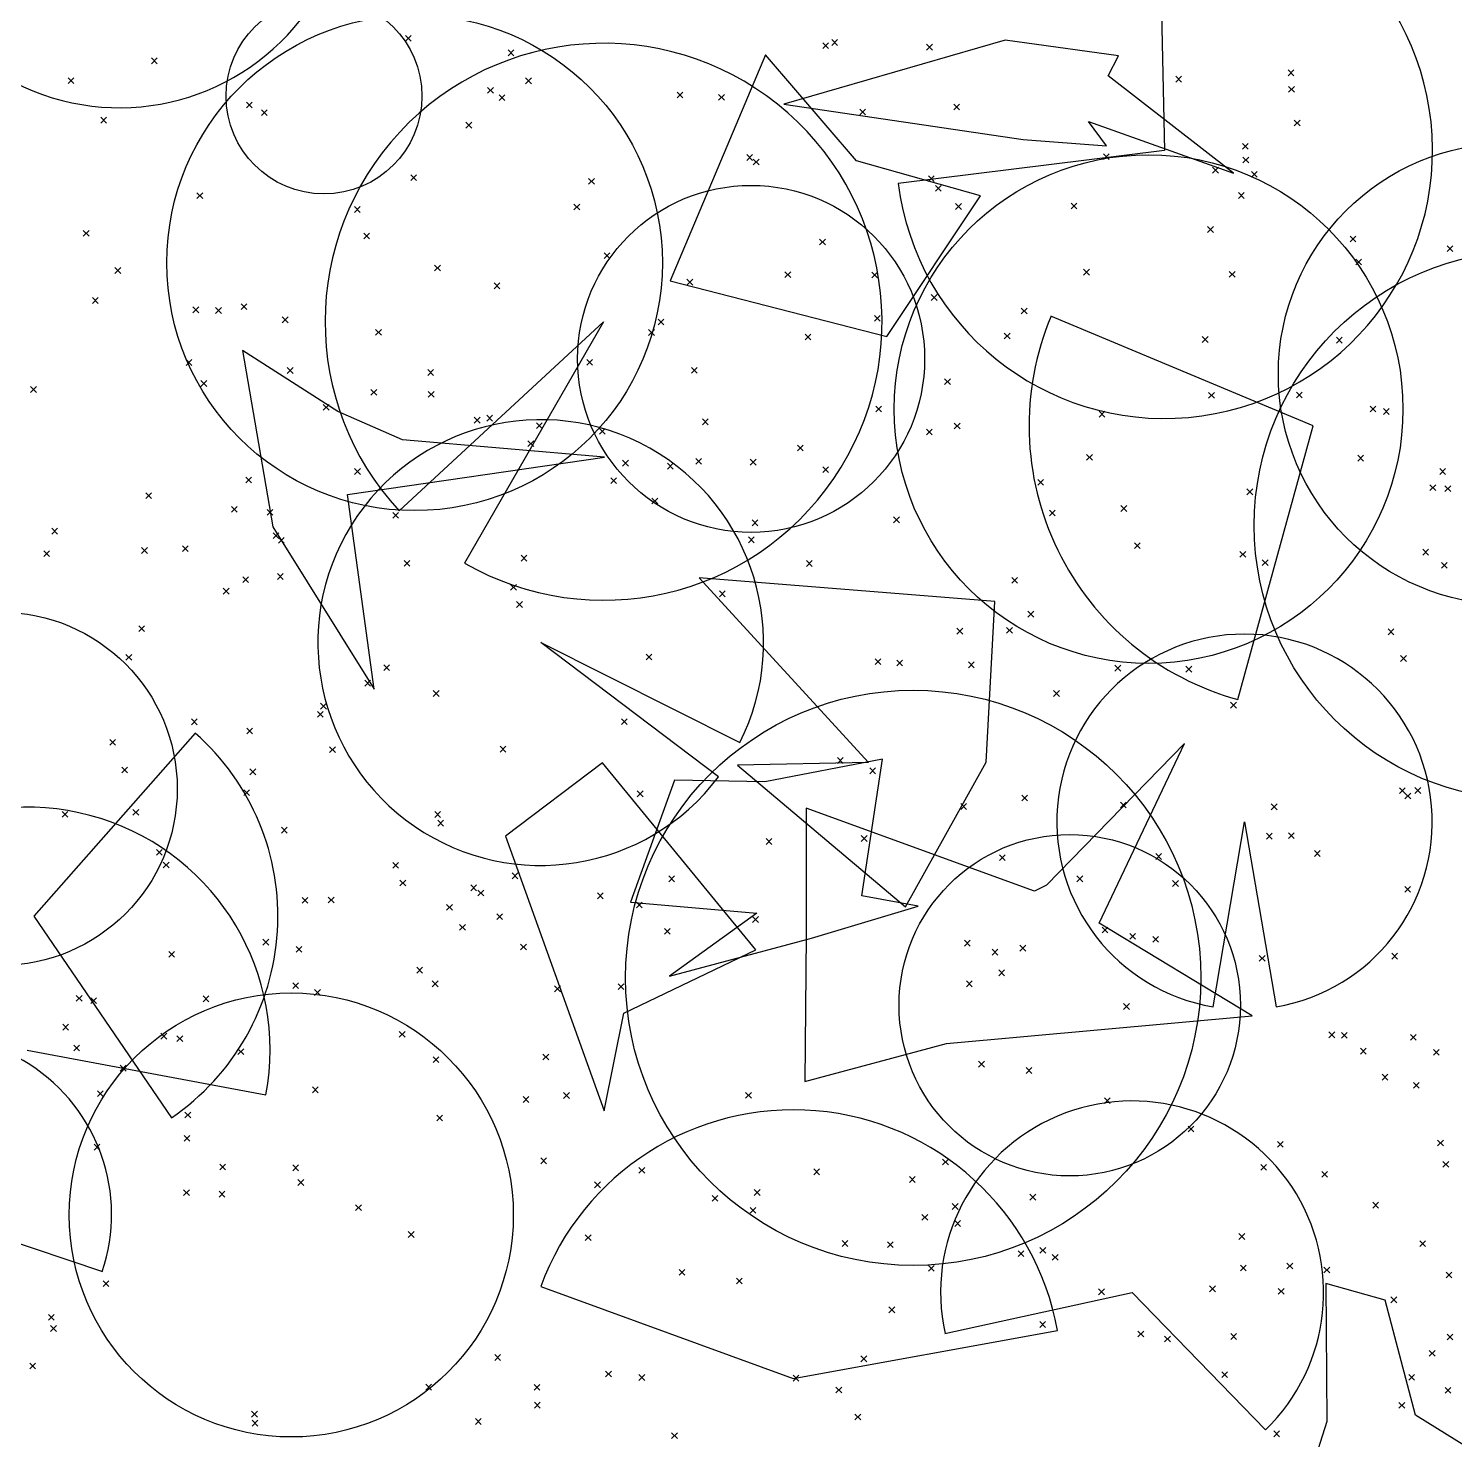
# Model space of a CAD drawing. Header units: metres. Extents: x -60 to 60, y -60 to 60.
# Drawn here: x -15.49 to 33.61, y -17.26 to 31.33 of the extents above; entities that cross this region are included whole.
import ezdxf

# ---------------------------------------------------------------- set-up
doc = ezdxf.new("R2010")
doc.units = ezdxf.units.M

msp = doc.modelspace()

# ---------------------------------------------------------------- linework, layer by layer
at = {"layer": 'default', "color": 7, "linetype": 'Continuous'}
for p, q in [((23.419, 36.37), (23.624, 27.138)), ((18.143, 30.936), (10.518, 28.724)), ((22.04, 30.388), (18.143, 30.936)), ((9.886, 30.424), (6.599, 22.64)), ((13.016, 26.777), (9.886, 30.424)), ((21.692, 29.704), (22.04, 30.388)), ((26.003, 26.347), (21.692, 29.704)), ((10.518, 28.724), (18.76, 27.511)), ((21.629, 27.291), (21.009, 28.127)), ((21.009, 28.127), (26.003, 26.347)), ((18.76, 27.511), (21.629, 27.291)), ((23.624, 27.138), (14.46, 25.996)), ((17.292, 25.575), (13.016, 26.777)), ((14.061, 20.732), (17.292, 25.575)), ((6.599, 22.64), (14.061, 20.732)), ((-2.733, 14.728), (4.312, 21.235)), ((4.312, 21.235), (-0.477, 12.926)), ((28.743, 17.656), (19.718, 21.428)), ((-4.841, 18.143), (-8.118, 20.249)), ((-8.118, 20.249), (-7.083, 14.176)), ((-2.616, 17.169), (-4.841, 18.143)), ((26.147, 8.226), (28.743, 17.656)), ((4.339, 16.57), (-2.616, 17.169)), ((-4.51, 15.29), (4.339, 16.57)), ((-3.594, 8.585), (-4.51, 15.29)), ((-7.083, 14.176), (-3.594, 8.585)), ((17.787, 11.604), (7.607, 12.412)), ((7.607, 12.412), (13.439, 6.052)), ((17.491, 6.069), (17.787, 11.604)), ((8.27, 5.56), (2.147, 10.186)), ((2.147, 10.186), (9.005, 6.742)), ((-9.752, 7.068), (-15.309, 0.762)), ((24.315, 6.713), (19.567, 1.831)), ((21.374, 0.526), (24.315, 6.713)), ((4.276, 6.042), (0.939, 3.522)), ((9.553, -0.401), (4.276, 6.042)), ((13.439, 6.052), (8.925, 5.961)), ((8.925, 5.961), (14.71, 1.082)), ((13.912, 6.173), (9.861, 5.388)), ((13.2, 1.469), (13.912, 6.173)), ((14.71, 1.082), (17.491, 6.069)), ((6.753, 5.453), (5.239, 1.248)), ((9.861, 5.388), (6.753, 5.453)), ((19.153, 1.624), (11.287, 4.486)), ((11.287, 4.486), (11.289, 0.102)), ((25.301, -2.358), (26.385, 4.013)), ((26.385, 4.013), (27.468, -2.359)), ((0.939, 3.522), (4.332, -5.944)), ((19.567, 1.831), (19.153, 1.624)), ((5.239, 1.248), (9.588, 0.868)), ((11.467, 0.012), (15.145, 1.108)), ((15.145, 1.108), (13.2, 1.469)), ((-15.309, 0.762), (-10.567, -6.179)), ((9.588, 0.868), (6.583, -1.308)), ((26.644, -2.665), (21.374, 0.526)), ((6.583, -1.308), (11.467, 0.012)), ((11.289, 0.102), (11.246, -4.933)), ((5.009, -2.578), (9.553, -0.401)), ((4.332, -5.944), (5.009, -2.578)), ((16.117, -3.624), (26.644, -2.665)), ((-15.535, -3.846), (-7.315, -5.391)), ((11.246, -4.933), (16.117, -3.624)), ((-18.782, -9.518), (-12.949, -11.476)), ((2.152, -11.991), (10.843, -15.156)), ((16.068, -13.608), (22.512, -12.197)), ((22.512, -12.197), (27.108, -16.929)), ((31.223, -12.464), (29.178, -11.892)), ((29.178, -11.892), (29.214, -16.635)), ((32.275, -16.422), (31.223, -12.464)), ((10.843, -15.156), (19.944, -13.502)), ((29.214, -16.635), (26.965, -23.753)), ((38.558, -20.324), (32.275, -16.422))]:
    msp.add_line(p, q, dxfattribs=at)
at = {"layer": 'default', "color": 4, "linetype": 'Continuous'}
for p, q in [((-2.513, 30.893), (-2.313, 31.093)), ((-2.513, 31.093), (-2.313, 30.893)), ((1.026, 30.396), (1.226, 30.596)), ((1.026, 30.596), (1.226, 30.396)), ((-11.256, 30.123), (-11.056, 30.323)), ((-11.256, 30.323), (-11.056, 30.123)), ((-14.128, 29.436), (-13.928, 29.636)), ((-14.128, 29.636), (-13.928, 29.436)), ((1.628, 29.431), (1.828, 29.631)), ((1.628, 29.631), (1.828, 29.431)), ((1.628, 29.431), (1.828, 29.631)), ((1.628, 29.631), (1.828, 29.431)), ((24.015, 29.487), (24.215, 29.687)), ((24.015, 29.687), (24.215, 29.487)), ((27.881, 29.708), (28.081, 29.908)), ((27.881, 29.908), (28.081, 29.708)), ((0.315, 29.102), (0.515, 29.302)), ((0.315, 29.302), (0.515, 29.102)), ((0.315, 29.102), (0.515, 29.302)), ((0.315, 29.302), (0.515, 29.102)), ((0.716, 28.854), (0.916, 29.054)), ((0.716, 29.054), (0.916, 28.854)), ((0.716, 28.854), (0.916, 29.054)), ((0.716, 29.054), (0.916, 28.854)), ((6.846, 28.947), (7.046, 29.147)), ((6.846, 29.147), (7.046, 28.947)), ((8.27, 28.864), (8.47, 29.064)), ((8.27, 29.064), (8.47, 28.864)), ((27.9, 29.141), (28.1, 29.341)), ((27.9, 29.341), (28.1, 29.141)), ((-7.985, 28.597), (-7.785, 28.797)), ((-7.985, 28.797), (-7.785, 28.597)), ((-7.985, 28.597), (-7.785, 28.797)), ((-7.985, 28.797), (-7.785, 28.597)), ((-7.472, 28.338), (-7.272, 28.538)), ((-7.472, 28.538), (-7.272, 28.338)), ((-7.472, 28.338), (-7.272, 28.538)), ((-7.472, 28.538), (-7.272, 28.338)), ((13.136, 28.36), (13.336, 28.56)), ((13.136, 28.56), (13.336, 28.36)), ((16.368, 28.534), (16.568, 28.734)), ((16.368, 28.734), (16.568, 28.534)), ((-0.43, 27.906), (-0.23, 28.106)), ((-0.43, 28.106), (-0.23, 27.906)), ((-0.43, 27.906), (-0.23, 28.106)), ((-0.43, 28.106), (-0.23, 27.906)), ((28.094, 27.979), (28.294, 28.179)), ((28.094, 28.179), (28.294, 27.979)), ((26.313, 27.174), (26.513, 27.374)), ((26.313, 27.374), (26.513, 27.174)), ((9.239, 26.793), (9.439, 26.993)), ((9.239, 26.993), (9.439, 26.793)), ((9.239, 26.793), (9.439, 26.993)), ((9.239, 26.993), (9.439, 26.793)), ((9.468, 26.639), (9.668, 26.839)), ((9.468, 26.839), (9.668, 26.639)), ((9.468, 26.639), (9.668, 26.839)), ((9.468, 26.839), (9.668, 26.639)), ((25.281, 26.357), (25.481, 26.557)), ((25.281, 26.557), (25.481, 26.357)), ((25.281, 26.357), (25.481, 26.557)), ((25.281, 26.557), (25.481, 26.357)), ((26.326, 26.707), (26.526, 26.907)), ((26.326, 26.907), (26.526, 26.707)), ((-2.331, 26.097), (-2.131, 26.297)), ((-2.331, 26.297), (-2.131, 26.097)), ((-2.331, 26.097), (-2.131, 26.297)), ((-2.331, 26.297), (-2.131, 26.097)), ((3.797, 25.969), (3.997, 26.169)), ((3.797, 26.169), (3.997, 25.969)), ((3.797, 25.969), (3.997, 26.169)), ((3.797, 26.169), (3.997, 25.969)), ((26.618, 26.215), (26.818, 26.415)), ((26.618, 26.415), (26.818, 26.215)), ((-9.694, 25.48), (-9.494, 25.68)), ((-9.694, 25.68), (-9.494, 25.48)), ((15.737, 25.731), (15.937, 25.931)), ((15.737, 25.931), (15.937, 25.731)), ((15.737, 25.731), (15.937, 25.931)), ((15.737, 25.931), (15.937, 25.731)), ((26.173, 25.484), (26.373, 25.684)), ((26.173, 25.684), (26.373, 25.484)), ((26.173, 25.484), (26.373, 25.684)), ((26.173, 25.684), (26.373, 25.484)), ((-4.269, 25.002), (-4.069, 25.202)), ((-4.269, 25.202), (-4.069, 25.002)), ((-4.269, 25.002), (-4.069, 25.202)), ((-4.269, 25.202), (-4.069, 25.002)), ((3.29, 25.085), (3.49, 25.285)), ((3.29, 25.285), (3.49, 25.085)), ((3.29, 25.085), (3.49, 25.285)), ((3.29, 25.285), (3.49, 25.085)), ((16.433, 25.105), (16.633, 25.305)), ((16.433, 25.305), (16.633, 25.105)), ((16.433, 25.105), (16.633, 25.305)), ((16.433, 25.305), (16.633, 25.105)), ((20.408, 25.12), (20.608, 25.32)), ((20.408, 25.32), (20.608, 25.12)), ((20.408, 25.12), (20.608, 25.32)), ((20.408, 25.32), (20.608, 25.12)), ((-3.947, 24.088), (-3.747, 24.288)), ((-3.947, 24.288), (-3.747, 24.088)), ((-3.947, 24.088), (-3.747, 24.288)), ((-3.947, 24.288), (-3.747, 24.088)), ((11.75, 23.881), (11.95, 24.081)), ((11.75, 24.081), (11.95, 23.881)), ((11.75, 23.881), (11.95, 24.081)), ((11.75, 24.081), (11.95, 23.881)), ((11.75, 23.881), (11.95, 24.081)), ((11.75, 24.081), (11.95, 23.881)), ((25.113, 24.314), (25.313, 24.514)), ((25.113, 24.514), (25.313, 24.314)), ((25.113, 24.314), (25.313, 24.514)), ((25.113, 24.514), (25.313, 24.314)), ((30.015, 23.988), (30.215, 24.188)), ((30.015, 24.188), (30.215, 23.988)), ((30.015, 23.988), (30.215, 24.188)), ((30.015, 24.188), (30.215, 23.988)), ((4.332, 23.413), (4.532, 23.613)), ((4.332, 23.613), (4.532, 23.413)), ((4.332, 23.413), (4.532, 23.613)), ((4.332, 23.613), (4.532, 23.413)), ((33.359, 23.651), (33.559, 23.851)), ((33.359, 23.851), (33.559, 23.651)), ((-1.507, 22.987), (-1.307, 23.187)), ((-1.507, 23.187), (-1.307, 22.987)), ((-1.507, 22.987), (-1.307, 23.187)), ((-1.507, 23.187), (-1.307, 22.987)), ((30.21, 23.192), (30.41, 23.392)), ((30.21, 23.392), (30.41, 23.192)), ((30.21, 23.192), (30.41, 23.392)), ((30.21, 23.392), (30.41, 23.192)), ((7.183, 22.496), (7.383, 22.696)), ((7.183, 22.696), (7.383, 22.496)), ((7.183, 22.496), (7.383, 22.696)), ((7.183, 22.696), (7.383, 22.496)), ((7.183, 22.496), (7.383, 22.696)), ((7.183, 22.696), (7.383, 22.496)), ((10.557, 22.759), (10.757, 22.959)), ((10.557, 22.959), (10.757, 22.759)), ((10.557, 22.759), (10.757, 22.959)), ((10.557, 22.959), (10.757, 22.759)), ((10.557, 22.759), (10.757, 22.959)), ((10.557, 22.959), (10.757, 22.759)), ((13.545, 22.747), (13.745, 22.947)), ((13.545, 22.947), (13.745, 22.747)), ((13.545, 22.747), (13.745, 22.947)), ((13.545, 22.947), (13.745, 22.747)), ((13.545, 22.747), (13.745, 22.947)), ((13.545, 22.947), (13.745, 22.747)), ((20.84, 22.845), (21.04, 23.045)), ((20.84, 23.045), (21.04, 22.845)), ((20.84, 22.845), (21.04, 23.045)), ((20.84, 23.045), (21.04, 22.845)), ((25.858, 22.767), (26.058, 22.967)), ((25.858, 22.967), (26.058, 22.767)), ((25.858, 22.767), (26.058, 22.967)), ((25.858, 22.967), (26.058, 22.767)), ((0.541, 22.37), (0.741, 22.57)), ((0.541, 22.57), (0.741, 22.37)), ((0.541, 22.37), (0.741, 22.57)), ((0.541, 22.57), (0.741, 22.37)), ((15.594, 21.969), (15.794, 22.169)), ((15.594, 22.169), (15.794, 21.969)), ((-9.831, 21.547), (-9.631, 21.747)), ((-9.831, 21.747), (-9.631, 21.547)), ((-9.05, 21.523), (-8.85, 21.723)), ((-9.05, 21.723), (-8.85, 21.523)), ((-8.173, 21.657), (-7.973, 21.857)), ((-8.173, 21.857), (-7.973, 21.657)), ((18.695, 21.502), (18.895, 21.702)), ((18.695, 21.702), (18.895, 21.502)), ((18.695, 21.502), (18.895, 21.702)), ((18.695, 21.702), (18.895, 21.502)), ((-6.753, 21.201), (-6.553, 21.401)), ((-6.753, 21.401), (-6.553, 21.201)), ((6.188, 21.126), (6.388, 21.326)), ((6.188, 21.326), (6.388, 21.126)), ((6.188, 21.126), (6.388, 21.326)), ((6.188, 21.326), (6.388, 21.126)), ((13.64, 21.253), (13.84, 21.453)), ((13.64, 21.453), (13.84, 21.253)), ((13.64, 21.253), (13.84, 21.453)), ((13.64, 21.453), (13.84, 21.253)), ((13.64, 21.253), (13.84, 21.453)), ((13.64, 21.453), (13.84, 21.253)), ((-3.541, 20.769), (-3.341, 20.969)), ((-3.541, 20.969), (-3.341, 20.769)), ((-3.541, 20.769), (-3.341, 20.969)), ((-3.541, 20.969), (-3.341, 20.769)), ((5.859, 20.766), (6.059, 20.966)), ((5.859, 20.966), (6.059, 20.766)), ((5.859, 20.766), (6.059, 20.966)), ((5.859, 20.966), (6.059, 20.766)), ((5.859, 20.766), (6.059, 20.966)), ((5.859, 20.966), (6.059, 20.766)), ((11.249, 20.611), (11.449, 20.811)), ((11.249, 20.811), (11.449, 20.611)), ((11.249, 20.611), (11.449, 20.811)), ((11.249, 20.811), (11.449, 20.611)), ((18.108, 20.642), (18.308, 20.842)), ((18.108, 20.842), (18.308, 20.642)), ((18.108, 20.642), (18.308, 20.842)), ((18.108, 20.842), (18.308, 20.642)), ((24.926, 20.526), (25.126, 20.726)), ((24.926, 20.726), (25.126, 20.526)), ((24.926, 20.526), (25.126, 20.726)), ((24.926, 20.726), (25.126, 20.526)), ((29.55, 20.501), (29.75, 20.701)), ((29.55, 20.701), (29.75, 20.501)), ((29.55, 20.501), (29.75, 20.701)), ((29.55, 20.701), (29.75, 20.501)), ((29.55, 20.501), (29.75, 20.701)), ((29.55, 20.701), (29.75, 20.501)), ((29.55, 20.501), (29.75, 20.701)), ((29.55, 20.701), (29.75, 20.501)), ((-10.062, 19.733), (-9.862, 19.933)), ((-10.062, 19.933), (-9.862, 19.733)), ((-6.581, 19.454), (-6.381, 19.654)), ((-6.581, 19.654), (-6.381, 19.454)), ((3.734, 19.737), (3.934, 19.937)), ((3.734, 19.937), (3.934, 19.737)), ((3.734, 19.737), (3.934, 19.937)), ((3.734, 19.937), (3.934, 19.737)), ((3.734, 19.737), (3.934, 19.937)), ((3.734, 19.937), (3.934, 19.737)), ((7.335, 19.462), (7.535, 19.662)), ((7.335, 19.662), (7.535, 19.462)), ((7.335, 19.462), (7.535, 19.662)), ((7.335, 19.662), (7.535, 19.462)), ((-9.556, 19.008), (-9.356, 19.208)), ((-9.556, 19.208), (-9.356, 19.008)), ((-1.741, 19.387), (-1.541, 19.587)), ((-1.741, 19.587), (-1.541, 19.387)), ((-1.741, 19.387), (-1.541, 19.587)), ((-1.741, 19.587), (-1.541, 19.387)), ((16.056, 19.071), (16.256, 19.271)), ((16.056, 19.271), (16.256, 19.071)), ((-3.699, 18.705), (-3.499, 18.905)), ((-3.699, 18.905), (-3.499, 18.705)), ((-3.699, 18.705), (-3.499, 18.905)), ((-3.699, 18.905), (-3.499, 18.705)), ((-1.724, 18.636), (-1.524, 18.836)), ((-1.724, 18.836), (-1.524, 18.636)), ((-1.724, 18.636), (-1.524, 18.836)), ((-1.724, 18.836), (-1.524, 18.636)), ((25.146, 18.604), (25.346, 18.804)), ((25.146, 18.804), (25.346, 18.604)), ((25.146, 18.604), (25.346, 18.804)), ((25.146, 18.804), (25.346, 18.604)), ((25.146, 18.604), (25.346, 18.804)), ((25.146, 18.804), (25.346, 18.604)), ((28.171, 18.612), (28.371, 18.812)), ((28.171, 18.812), (28.371, 18.612)), ((28.171, 18.612), (28.371, 18.812)), ((28.171, 18.812), (28.371, 18.612)), ((28.171, 18.612), (28.371, 18.812)), ((28.171, 18.812), (28.371, 18.612)), ((-5.341, 18.186), (-5.141, 18.386)), ((-5.341, 18.386), (-5.141, 18.186)), ((-5.341, 18.186), (-5.141, 18.386)), ((-5.341, 18.386), (-5.141, 18.186)), ((13.682, 18.127), (13.882, 18.327)), ((13.682, 18.327), (13.882, 18.127)), ((30.708, 18.128), (30.908, 18.328)), ((30.708, 18.328), (30.908, 18.128)), ((30.708, 18.128), (30.908, 18.328)), ((30.708, 18.328), (30.908, 18.128)), ((30.708, 18.128), (30.908, 18.328)), ((30.708, 18.328), (30.908, 18.128)), ((31.163, 18.042), (31.363, 18.242)), ((31.163, 18.242), (31.363, 18.042)), ((31.163, 18.042), (31.363, 18.242)), ((31.163, 18.242), (31.363, 18.042)), ((31.163, 18.042), (31.363, 18.242)), ((31.163, 18.242), (31.363, 18.042)), ((-0.142, 17.744), (0.058, 17.944)), ((-0.142, 17.944), (0.058, 17.744)), ((-0.142, 17.744), (0.058, 17.944)), ((-0.142, 17.944), (0.058, 17.744)), ((0.289, 17.816), (0.489, 18.016)), ((0.289, 18.016), (0.489, 17.816)), ((0.289, 17.816), (0.489, 18.016)), ((0.289, 18.016), (0.489, 17.816)), ((1.996, 17.559), (2.196, 17.759)), ((1.996, 17.759), (2.196, 17.559)), ((1.996, 17.559), (2.196, 17.759)), ((1.996, 17.759), (2.196, 17.559)), ((7.717, 17.687), (7.917, 17.887)), ((7.717, 17.887), (7.917, 17.687)), ((7.717, 17.687), (7.917, 17.887)), ((7.717, 17.887), (7.917, 17.687)), ((16.389, 17.544), (16.589, 17.744)), ((16.389, 17.744), (16.589, 17.544)), ((21.376, 17.954), (21.576, 18.154)), ((21.376, 18.154), (21.576, 17.954)), ((21.376, 17.954), (21.576, 18.154)), ((21.376, 18.154), (21.576, 17.954)), ((4.165, 17.359), (4.365, 17.559)), ((4.165, 17.559), (4.365, 17.359)), ((4.165, 17.359), (4.365, 17.559)), ((4.165, 17.559), (4.365, 17.359)), ((4.165, 17.359), (4.365, 17.559)), ((4.165, 17.559), (4.365, 17.359)), ((15.431, 17.34), (15.631, 17.54)), ((15.431, 17.54), (15.631, 17.34)), ((1.707, 16.939), (1.907, 17.139)), ((1.707, 17.139), (1.907, 16.939)), ((1.707, 16.939), (1.907, 17.139)), ((1.707, 17.139), (1.907, 16.939)), ((10.984, 16.79), (11.184, 16.99)), ((10.984, 16.99), (11.184, 16.79)), ((10.984, 16.79), (11.184, 16.99)), ((10.984, 16.99), (11.184, 16.79)), ((4.965, 16.267), (5.165, 16.467)), ((4.965, 16.467), (5.165, 16.267)), ((4.965, 16.267), (5.165, 16.467)), ((4.965, 16.467), (5.165, 16.267)), ((4.965, 16.267), (5.165, 16.467)), ((4.965, 16.467), (5.165, 16.267)), ((6.509, 16.16), (6.709, 16.36)), ((6.509, 16.36), (6.709, 16.16)), ((6.509, 16.16), (6.709, 16.36)), ((6.509, 16.36), (6.709, 16.16)), ((6.509, 16.16), (6.709, 16.36)), ((6.509, 16.36), (6.709, 16.16)), ((7.486, 16.325), (7.686, 16.525)), ((7.486, 16.525), (7.686, 16.325)), ((7.486, 16.325), (7.686, 16.525)), ((7.486, 16.525), (7.686, 16.325)), ((9.364, 16.3), (9.564, 16.5)), ((9.364, 16.5), (9.564, 16.3)), ((9.364, 16.3), (9.564, 16.5)), ((9.364, 16.5), (9.564, 16.3)), ((11.862, 16.042), (12.062, 16.242)), ((11.862, 16.242), (12.062, 16.042)), ((11.862, 16.042), (12.062, 16.242)), ((11.862, 16.242), (12.062, 16.042)), ((20.944, 16.465), (21.144, 16.665)), ((20.944, 16.665), (21.144, 16.465)), ((20.944, 16.465), (21.144, 16.665)), ((20.944, 16.665), (21.144, 16.465)), ((30.282, 16.437), (30.482, 16.637)), ((30.282, 16.637), (30.482, 16.437)), ((30.282, 16.437), (30.482, 16.637)), ((30.282, 16.637), (30.482, 16.437)), ((30.282, 16.437), (30.482, 16.637)), ((30.282, 16.637), (30.482, 16.437)), ((-4.264, 15.98), (-4.064, 16.18)), ((-4.264, 16.18), (-4.064, 15.98)), ((-4.264, 15.98), (-4.064, 16.18)), ((-4.264, 16.18), (-4.064, 15.98)), ((4.559, 15.661), (4.759, 15.861)), ((4.559, 15.861), (4.759, 15.661)), ((4.559, 15.661), (4.759, 15.861)), ((4.559, 15.861), (4.759, 15.661)), ((19.264, 15.606), (19.464, 15.806)), ((19.264, 15.806), (19.464, 15.606)), ((19.264, 15.606), (19.464, 15.806)), ((19.264, 15.806), (19.464, 15.606)), ((33.108, 15.98), (33.308, 16.18)), ((33.108, 16.18), (33.308, 15.98)), ((33.108, 15.98), (33.308, 16.18)), ((33.108, 16.18), (33.308, 15.98)), ((26.465, 15.277), (26.665, 15.477)), ((26.465, 15.477), (26.665, 15.277)), ((26.465, 15.277), (26.665, 15.477)), ((26.465, 15.477), (26.665, 15.277)), ((32.765, 15.421), (32.965, 15.621)), ((32.765, 15.621), (32.965, 15.421)), ((32.765, 15.421), (32.965, 15.621)), ((32.765, 15.621), (32.965, 15.421)), ((33.283, 15.385), (33.483, 15.585)), ((33.283, 15.585), (33.483, 15.385)), ((33.283, 15.385), (33.483, 15.585)), ((33.283, 15.585), (33.483, 15.385)), ((5.976, 14.96), (6.176, 15.16)), ((5.976, 15.16), (6.176, 14.96)), ((5.976, 14.96), (6.176, 15.16)), ((5.976, 15.16), (6.176, 14.96)), ((5.976, 14.96), (6.176, 15.16)), ((5.976, 15.16), (6.176, 14.96)), ((19.665, 14.55), (19.865, 14.75)), ((19.665, 14.75), (19.865, 14.55)), ((19.665, 14.55), (19.865, 14.75)), ((19.665, 14.75), (19.865, 14.55)), ((22.126, 14.704), (22.326, 14.904)), ((22.126, 14.904), (22.326, 14.704)), ((22.126, 14.704), (22.326, 14.904)), ((22.126, 14.904), (22.326, 14.704)), ((-2.951, 14.47), (-2.751, 14.67)), ((-2.951, 14.67), (-2.751, 14.47)), ((9.426, 14.209), (9.626, 14.409)), ((9.426, 14.409), (9.626, 14.209)), ((9.426, 14.209), (9.626, 14.409)), ((9.426, 14.409), (9.626, 14.209)), ((-6.886, 13.609), (-6.686, 13.809)), ((-6.886, 13.809), (-6.686, 13.609)), ((9.3, 13.624), (9.5, 13.824)), ((9.3, 13.824), (9.5, 13.624)), ((22.589, 13.423), (22.789, 13.623)), ((22.589, 13.623), (22.789, 13.423)), ((22.589, 13.423), (22.789, 13.623)), ((22.589, 13.623), (22.789, 13.423)), ((26.224, 13.123), (26.424, 13.323)), ((26.224, 13.323), (26.424, 13.123)), ((26.224, 13.123), (26.424, 13.323)), ((26.224, 13.323), (26.424, 13.123)), ((32.521, 13.202), (32.721, 13.402)), ((32.521, 13.402), (32.721, 13.202)), ((32.521, 13.202), (32.721, 13.402)), ((32.521, 13.402), (32.721, 13.202)), ((-2.558, 12.813), (-2.358, 13.013)), ((-2.558, 13.013), (-2.358, 12.813)), ((1.468, 12.994), (1.668, 13.194)), ((1.468, 13.194), (1.668, 12.994)), ((1.468, 12.994), (1.668, 13.194)), ((1.468, 13.194), (1.668, 12.994)), ((26.993, 12.839), (27.193, 13.039)), ((26.993, 13.039), (27.193, 12.839)), ((26.993, 12.839), (27.193, 13.039)), ((26.993, 13.039), (27.193, 12.839)), ((26.993, 12.839), (27.193, 13.039)), ((26.993, 13.039), (27.193, 12.839)), ((33.164, 12.747), (33.364, 12.947)), ((33.164, 12.947), (33.364, 12.747)), ((33.164, 12.747), (33.364, 12.947)), ((33.164, 12.947), (33.364, 12.747)), ((18.367, 12.227), (18.567, 12.427)), ((18.367, 12.427), (18.567, 12.227)), ((1.111, 11.988), (1.311, 12.188)), ((1.111, 12.188), (1.311, 11.988)), ((8.302, 11.764), (8.502, 11.964)), ((8.302, 11.964), (8.502, 11.764)), ((8.302, 11.764), (8.502, 11.964)), ((8.302, 11.964), (8.502, 11.764)), ((1.314, 11.398), (1.514, 11.598)), ((1.314, 11.598), (1.514, 11.398)), ((18.923, 11.066), (19.123, 11.266)), ((18.923, 11.266), (19.123, 11.066)), ((16.479, 10.478), (16.679, 10.678)), ((16.479, 10.678), (16.679, 10.478)), ((31.324, 10.456), (31.524, 10.656)), ((31.324, 10.656), (31.524, 10.456)), ((-3.256, 9.223), (-3.056, 9.423)), ((-3.256, 9.423), (-3.056, 9.223)), ((5.777, 9.591), (5.977, 9.791)), ((5.777, 9.791), (5.977, 9.591)), ((13.658, 9.429), (13.858, 9.629)), ((13.658, 9.629), (13.858, 9.429)), ((14.409, 9.381), (14.609, 9.581)), ((14.409, 9.581), (14.609, 9.381)), ((16.875, 9.322), (17.075, 9.522)), ((16.875, 9.522), (17.075, 9.322)), ((24.363, 9.169), (24.563, 9.369)), ((24.363, 9.369), (24.563, 9.169)), ((24.363, 9.169), (24.563, 9.369)), ((24.363, 9.369), (24.563, 9.169)), ((31.757, 9.538), (31.957, 9.738)), ((31.757, 9.738), (31.957, 9.538)), ((-3.912, 8.687), (-3.712, 8.887)), ((-3.912, 8.887), (-3.712, 8.687)), ((-1.554, 8.332), (-1.354, 8.532)), ((-1.554, 8.532), (-1.354, 8.332)), ((25.902, 7.932), (26.102, 8.132)), ((25.902, 8.132), (26.102, 7.932)), ((4.928, 7.36), (5.128, 7.56)), ((4.928, 7.56), (5.128, 7.36)), ((-12.694, 6.65), (-12.494, 6.85)), ((-12.694, 6.85), (-12.494, 6.65)), ((0.75, 6.416), (0.95, 6.616)), ((0.75, 6.616), (0.95, 6.416)), ((-12.283, 5.701), (-12.083, 5.901)), ((-12.283, 5.901), (-12.083, 5.701)), ((12.367, 6.023), (12.567, 6.223)), ((12.367, 6.223), (12.567, 6.023)), ((13.476, 5.668), (13.676, 5.868)), ((13.476, 5.868), (13.676, 5.668)), ((13.476, 5.668), (13.676, 5.868)), ((13.476, 5.868), (13.676, 5.668)), ((13.476, 5.668), (13.676, 5.868)), ((13.476, 5.868), (13.676, 5.668)), ((5.473, 4.877), (5.673, 5.077)), ((5.473, 5.077), (5.673, 4.877)), ((18.713, 4.732), (18.913, 4.932)), ((18.713, 4.932), (18.913, 4.732)), ((31.72, 4.983), (31.92, 5.183)), ((31.72, 5.183), (31.92, 4.983)), ((31.906, 4.8), (32.106, 5)), ((31.906, 5), (32.106, 4.8)), ((32.253, 4.992), (32.453, 5.192)), ((32.253, 5.192), (32.453, 4.992)), ((-11.896, 4.243), (-11.696, 4.443)), ((-11.896, 4.443), (-11.696, 4.243)), ((-11.896, 4.243), (-11.696, 4.443)), ((-11.896, 4.443), (-11.696, 4.243)), ((16.611, 4.44), (16.811, 4.64)), ((16.611, 4.64), (16.811, 4.44)), ((22.109, 4.492), (22.309, 4.692)), ((22.109, 4.692), (22.309, 4.492)), ((22.109, 4.492), (22.309, 4.692)), ((22.109, 4.692), (22.309, 4.492)), ((27.305, 4.427), (27.505, 4.627)), ((27.305, 4.627), (27.505, 4.427)), ((-14.332, 4.172), (-14.132, 4.372)), ((-14.332, 4.372), (-14.132, 4.172)), ((-14.332, 4.172), (-14.132, 4.372)), ((-14.332, 4.372), (-14.132, 4.172)), ((-1.504, 4.163), (-1.304, 4.363)), ((-1.504, 4.363), (-1.304, 4.163)), ((-1.397, 3.867), (-1.197, 4.067)), ((-1.397, 4.067), (-1.197, 3.867)), ((13.186, 3.339), (13.386, 3.539)), ((13.186, 3.539), (13.386, 3.339)), ((13.186, 3.339), (13.386, 3.539)), ((13.186, 3.539), (13.386, 3.339)), ((13.186, 3.339), (13.386, 3.539)), ((13.186, 3.539), (13.386, 3.339)), ((13.186, 3.339), (13.386, 3.539)), ((13.186, 3.539), (13.386, 3.339)), ((27.135, 3.418), (27.335, 3.618)), ((27.135, 3.618), (27.335, 3.418)), ((27.894, 3.434), (28.094, 3.634)), ((27.894, 3.634), (28.094, 3.434)), ((-11.084, 2.859), (-10.884, 3.059)), ((-11.084, 3.059), (-10.884, 2.859)), ((-11.084, 2.859), (-10.884, 3.059)), ((-11.084, 3.059), (-10.884, 2.859)), ((-11.084, 2.859), (-10.884, 3.059)), ((-11.084, 3.059), (-10.884, 2.859)), ((9.91, 3.237), (10.11, 3.437)), ((9.91, 3.437), (10.11, 3.237)), ((9.91, 3.237), (10.11, 3.437)), ((9.91, 3.437), (10.11, 3.237)), ((28.787, 2.82), (28.987, 3.02)), ((28.787, 3.02), (28.987, 2.82)), ((-10.853, 2.424), (-10.653, 2.624)), ((-10.853, 2.624), (-10.653, 2.424)), ((-10.853, 2.424), (-10.653, 2.624)), ((-10.853, 2.624), (-10.653, 2.424)), ((17.945, 2.681), (18.145, 2.881)), ((17.945, 2.881), (18.145, 2.681)), ((17.945, 2.681), (18.145, 2.881)), ((17.945, 2.881), (18.145, 2.681)), ((23.323, 2.718), (23.523, 2.918)), ((23.323, 2.918), (23.523, 2.718)), ((23.323, 2.718), (23.523, 2.918)), ((23.323, 2.918), (23.523, 2.718)), ((6.557, 1.948), (6.757, 2.148)), ((6.557, 2.148), (6.757, 1.948)), ((6.557, 1.948), (6.757, 2.148)), ((6.557, 2.148), (6.757, 1.948)), ((6.557, 1.948), (6.757, 2.148)), ((6.557, 2.148), (6.757, 1.948)), ((20.612, 1.949), (20.812, 2.149)), ((20.612, 2.149), (20.812, 1.949)), ((20.612, 1.949), (20.812, 2.149)), ((20.612, 2.149), (20.812, 1.949)), ((20.612, 1.949), (20.812, 2.149)), ((20.612, 2.149), (20.812, 1.949)), ((20.612, 1.949), (20.812, 2.149)), ((20.612, 2.149), (20.812, 1.949)), ((23.904, 1.789), (24.104, 1.989)), ((23.904, 1.989), (24.104, 1.789)), ((23.904, 1.789), (24.104, 1.989)), ((23.904, 1.989), (24.104, 1.789)), ((23.904, 1.789), (24.104, 1.989)), ((23.904, 1.989), (24.104, 1.789)), ((4.098, 1.364), (4.298, 1.564)), ((4.098, 1.564), (4.298, 1.364)), ((31.9, 1.587), (32.1, 1.787)), ((31.9, 1.787), (32.1, 1.587)), ((5.444, 1.05), (5.644, 1.25)), ((5.444, 1.25), (5.644, 1.05)), ((5.444, 1.05), (5.644, 1.25)), ((5.444, 1.25), (5.644, 1.05)), ((9.441, 0.547), (9.641, 0.747)), ((9.441, 0.747), (9.641, 0.547)), ((9.441, 0.547), (9.641, 0.747)), ((9.441, 0.747), (9.641, 0.547)), ((6.404, 0.143), (6.604, 0.343)), ((6.404, 0.343), (6.604, 0.143)), ((6.404, 0.143), (6.604, 0.343)), ((6.404, 0.343), (6.604, 0.143)), ((21.475, 0.188), (21.675, 0.388)), ((21.475, 0.388), (21.675, 0.188)), ((21.475, 0.188), (21.675, 0.388)), ((21.475, 0.388), (21.675, 0.188)), ((21.475, 0.188), (21.675, 0.388)), ((21.475, 0.388), (21.675, 0.188)), ((21.475, 0.188), (21.675, 0.388)), ((21.475, 0.388), (21.675, 0.188)), ((22.429, -0.03), (22.629, 0.17)), ((22.429, 0.17), (22.629, -0.03)), ((22.429, -0.03), (22.629, 0.17)), ((22.429, 0.17), (22.629, -0.03)), ((22.429, -0.03), (22.629, 0.17)), ((22.429, 0.17), (22.629, -0.03)), ((23.223, -0.133), (23.423, 0.067)), ((23.223, 0.067), (23.423, -0.133)), ((23.223, -0.133), (23.423, 0.067)), ((23.223, 0.067), (23.423, -0.133)), ((23.223, -0.133), (23.423, 0.067)), ((23.223, 0.067), (23.423, -0.133)), ((-10.661, -0.648), (-10.461, -0.448)), ((-10.661, -0.448), (-10.461, -0.648)), ((-10.661, -0.648), (-10.461, -0.448)), ((-10.661, -0.448), (-10.461, -0.648)), ((-7.42, -0.23), (-7.22, -0.03)), ((-7.42, -0.03), (-7.22, -0.23)), ((16.739, -0.265), (16.939, -0.065)), ((16.739, -0.065), (16.939, -0.265)), ((16.739, -0.265), (16.939, -0.065)), ((16.739, -0.065), (16.939, -0.265)), ((16.739, -0.265), (16.939, -0.065)), ((16.739, -0.065), (16.939, -0.265)), ((17.692, -0.577), (17.892, -0.377)), ((17.692, -0.377), (17.892, -0.577)), ((17.692, -0.577), (17.892, -0.377)), ((17.692, -0.377), (17.892, -0.577)), ((17.692, -0.577), (17.892, -0.377)), ((17.692, -0.377), (17.892, -0.577)), ((18.65, -0.439), (18.85, -0.239)), ((18.65, -0.239), (18.85, -0.439)), ((18.65, -0.439), (18.85, -0.239)), ((18.65, -0.239), (18.85, -0.439)), ((18.65, -0.439), (18.85, -0.239)), ((18.65, -0.239), (18.85, -0.439)), ((16.806, -1.666), (17.006, -1.466)), ((16.806, -1.466), (17.006, -1.666)), ((16.806, -1.666), (17.006, -1.466)), ((16.806, -1.466), (17.006, -1.666)), ((16.806, -1.666), (17.006, -1.466)), ((16.806, -1.466), (17.006, -1.666)), ((17.919, -1.287), (18.119, -1.087)), ((17.919, -1.087), (18.119, -1.287)), ((17.919, -1.287), (18.119, -1.087)), ((17.919, -1.087), (18.119, -1.287)), ((17.919, -1.287), (18.119, -1.087)), ((17.919, -1.087), (18.119, -1.287)), ((4.811, -1.766), (5.011, -1.566)), ((4.811, -1.566), (5.011, -1.766)), ((-13.846, -2.167), (-13.646, -1.967)), ((-13.846, -1.967), (-13.646, -2.167)), ((-13.345, -2.248), (-13.145, -2.048)), ((-13.345, -2.048), (-13.145, -2.248)), ((-13.345, -2.248), (-13.145, -2.048)), ((-13.345, -2.048), (-13.145, -2.248)), ((-9.48, -2.183), (-9.28, -1.983)), ((-9.48, -1.983), (-9.28, -2.183)), ((-9.48, -2.183), (-9.28, -1.983)), ((-9.48, -1.983), (-9.28, -2.183)), ((22.217, -2.448), (22.417, -2.248)), ((22.217, -2.248), (22.417, -2.448)), ((22.217, -2.448), (22.417, -2.248)), ((22.217, -2.248), (22.417, -2.448)), ((22.217, -2.448), (22.417, -2.248)), ((22.217, -2.248), (22.417, -2.448)), ((-14.315, -3.161), (-14.115, -2.961)), ((-14.315, -2.961), (-14.115, -3.161)), ((-10.933, -3.469), (-10.733, -3.269)), ((-10.933, -3.269), (-10.733, -3.469)), ((-10.933, -3.469), (-10.733, -3.269)), ((-10.933, -3.269), (-10.733, -3.469)), ((-10.933, -3.469), (-10.733, -3.269)), ((-10.933, -3.269), (-10.733, -3.469)), ((-10.381, -3.556), (-10.181, -3.356)), ((-10.381, -3.356), (-10.181, -3.556)), ((-10.381, -3.556), (-10.181, -3.356)), ((-10.381, -3.356), (-10.181, -3.556)), ((-10.381, -3.556), (-10.181, -3.356)), ((-10.381, -3.356), (-10.181, -3.556)), ((-2.726, -3.406), (-2.526, -3.206)), ((-2.726, -3.206), (-2.526, -3.406)), ((-13.935, -3.873), (-13.735, -3.673)), ((-13.935, -3.673), (-13.735, -3.873)), ((-8.279, -4.002), (-8.079, -3.802)), ((-8.279, -3.802), (-8.079, -4.002)), ((-8.279, -4.002), (-8.079, -3.802)), ((-8.279, -3.802), (-8.079, -4.002)), ((-1.56, -4.275), (-1.36, -4.075)), ((-1.56, -4.075), (-1.36, -4.275)), ((17.225, -4.431), (17.425, -4.231)), ((17.225, -4.231), (17.425, -4.431)), ((17.225, -4.431), (17.425, -4.231)), ((17.225, -4.231), (17.425, -4.431)), ((18.858, -4.653), (19.058, -4.453)), ((18.858, -4.453), (19.058, -4.653)), ((18.858, -4.653), (19.058, -4.453)), ((18.858, -4.453), (19.058, -4.653)), ((-5.717, -5.317), (-5.517, -5.117)), ((-5.717, -5.117), (-5.517, -5.317)), ((9.203, -5.504), (9.403, -5.304)), ((9.203, -5.304), (9.403, -5.504)), ((21.56, -5.689), (21.76, -5.489)), ((21.56, -5.489), (21.76, -5.689)), ((21.56, -5.689), (21.76, -5.489)), ((21.56, -5.489), (21.76, -5.689)), ((-10.107, -6.184), (-9.907, -5.984)), ((-10.107, -5.984), (-9.907, -6.184)), ((-1.433, -6.287), (-1.233, -6.087)), ((-1.433, -6.087), (-1.233, -6.287)), ((-10.134, -6.985), (-9.934, -6.785)), ((-10.134, -6.785), (-9.934, -6.985)), ((24.44, -6.669), (24.64, -6.469)), ((24.44, -6.469), (24.64, -6.669)), ((-13.233, -7.292), (-13.033, -7.092)), ((-13.233, -7.092), (-13.033, -7.292)), ((-13.233, -7.292), (-13.033, -7.092)), ((-13.233, -7.092), (-13.033, -7.292)), ((-8.908, -7.973), (-8.708, -7.773)), ((-8.908, -7.773), (-8.708, -7.973)), ((-6.392, -8.004), (-6.192, -7.804)), ((-6.392, -7.804), (-6.192, -8.004)), ((15.984, -7.799), (16.184, -7.599)), ((15.984, -7.599), (16.184, -7.799)), ((15.984, -7.799), (16.184, -7.599)), ((15.984, -7.599), (16.184, -7.799)), ((26.943, -7.983), (27.143, -7.783)), ((26.943, -7.783), (27.143, -7.983)), ((-6.212, -8.508), (-6.012, -8.308)), ((-6.212, -8.308), (-6.012, -8.508)), ((5.529, -8.086), (5.729, -7.886)), ((5.529, -7.886), (5.729, -8.086)), ((11.549, -8.139), (11.749, -7.939)), ((11.549, -7.939), (11.749, -8.139)), ((11.549, -8.139), (11.749, -7.939)), ((11.549, -7.939), (11.749, -8.139)), ((14.843, -8.404), (15.043, -8.204)), ((14.843, -8.204), (15.043, -8.404)), ((14.843, -8.404), (15.043, -8.204)), ((14.843, -8.204), (15.043, -8.404)), ((-10.151, -8.861), (-9.951, -8.661)), ((-10.151, -8.661), (-9.951, -8.861)), ((-8.928, -8.912), (-8.728, -8.712)), ((-8.928, -8.712), (-8.728, -8.912)), ((9.499, -8.852), (9.699, -8.652)), ((9.499, -8.652), (9.699, -8.852)), ((9.499, -8.852), (9.699, -8.652)), ((9.499, -8.652), (9.699, -8.852)), ((18.995, -9.012), (19.195, -8.812)), ((18.995, -8.812), (19.195, -9.012)), ((18.995, -9.012), (19.195, -8.812)), ((18.995, -8.812), (19.195, -9.012)), ((-4.227, -9.373), (-4.027, -9.173)), ((-4.227, -9.173), (-4.027, -9.373)), ((8.047, -9.056), (8.247, -8.856)), ((8.047, -8.856), (8.247, -9.056)), ((9.358, -9.464), (9.558, -9.264)), ((9.358, -9.264), (9.558, -9.464)), ((9.358, -9.464), (9.558, -9.264)), ((9.358, -9.264), (9.558, -9.464)), ((16.318, -9.333), (16.518, -9.133)), ((16.318, -9.133), (16.518, -9.333)), ((16.318, -9.333), (16.518, -9.133)), ((16.318, -9.133), (16.518, -9.333)), ((15.273, -9.707), (15.473, -9.507)), ((15.273, -9.507), (15.473, -9.707)), ((15.273, -9.707), (15.473, -9.507)), ((15.273, -9.507), (15.473, -9.707)), ((16.403, -9.919), (16.603, -9.719)), ((16.403, -9.719), (16.603, -9.919)), ((16.403, -9.919), (16.603, -9.719)), ((16.403, -9.719), (16.603, -9.919)), ((16.403, -9.919), (16.603, -9.719)), ((16.403, -9.719), (16.603, -9.919)), ((-2.414, -10.3), (-2.214, -10.1)), ((-2.414, -10.1), (-2.214, -10.3)), ((3.678, -10.408), (3.878, -10.208)), ((3.678, -10.208), (3.878, -10.408)), ((26.188, -10.37), (26.388, -10.17)), ((26.188, -10.17), (26.388, -10.37)), ((12.527, -10.607), (12.727, -10.407)), ((12.527, -10.407), (12.727, -10.607)), ((12.527, -10.607), (12.727, -10.407)), ((12.527, -10.407), (12.727, -10.607)), ((14.087, -10.649), (14.287, -10.449)), ((14.087, -10.449), (14.287, -10.649)), ((14.087, -10.649), (14.287, -10.449)), ((14.087, -10.449), (14.287, -10.649)), ((18.587, -10.96), (18.787, -10.76)), ((18.587, -10.76), (18.787, -10.96)), ((18.587, -10.96), (18.787, -10.76)), ((18.587, -10.76), (18.787, -10.96)), ((19.335, -10.846), (19.535, -10.646)), ((19.335, -10.646), (19.535, -10.846)), ((15.498, -11.464), (15.698, -11.264)), ((15.498, -11.264), (15.698, -11.464)), ((19.762, -11.083), (19.962, -10.883)), ((19.762, -10.883), (19.962, -11.083)), ((26.242, -11.456), (26.442, -11.256)), ((26.242, -11.256), (26.442, -11.456)), ((27.844, -11.383), (28.044, -11.183)), ((27.844, -11.183), (28.044, -11.383)), ((6.911, -11.603), (7.111, -11.403)), ((6.911, -11.403), (7.111, -11.603)), ((8.885, -11.898), (9.085, -11.698)), ((8.885, -11.698), (9.085, -11.898)), ((-12.923, -11.995), (-12.723, -11.795)), ((-12.923, -11.795), (-12.723, -11.995)), ((21.357, -12.275), (21.557, -12.075)), ((21.357, -12.075), (21.557, -12.275)), ((25.18, -12.17), (25.38, -11.97)), ((25.18, -11.97), (25.38, -12.17)), ((27.546, -12.257), (27.746, -12.057)), ((27.546, -12.057), (27.746, -12.257)), ((14.137, -12.894), (14.337, -12.694)), ((14.137, -12.694), (14.337, -12.894)), ((19.333, -13.399), (19.533, -13.199)), ((19.333, -13.199), (19.533, -13.399)), ((25.912, -13.81), (26.112, -13.61)), ((25.912, -13.61), (26.112, -13.81)), ((13.173, -14.58), (13.373, -14.38)), ((13.173, -14.38), (13.373, -14.58)), ((25.598, -15.127), (25.798, -14.927)), ((25.598, -14.927), (25.798, -15.127)), ((-1.81, -15.556), (-1.61, -15.356)), ((-1.81, -15.356), (-1.61, -15.556)), ((31.698, -16.182), (31.898, -15.982)), ((31.698, -15.982), (31.898, -16.182)), ((-7.808, -16.487), (-7.608, -16.287)), ((-7.808, -16.287), (-7.608, -16.487)), ((-7.793, -16.795), (-7.593, -16.595)), ((-7.793, -16.595), (-7.593, -16.795))]:
    msp.add_line(p, q, dxfattribs=at)
at = {"layer": 'default', "color": 1, "linetype": 'Continuous'}
for p, q in [((12.171, 30.753), (12.371, 30.953)), ((12.171, 30.953), (12.371, 30.753)), ((11.862, 30.642), (12.062, 30.842)), ((11.862, 30.842), (12.062, 30.642)), ((15.433, 30.591), (15.633, 30.791)), ((15.433, 30.791), (15.633, 30.591)), ((-13.005, 28.077), (-12.805, 28.277)), ((-13.005, 28.277), (-12.805, 28.077)), ((21.523, 26.819), (21.723, 27.019)), ((21.523, 27.019), (21.723, 26.819)), ((15.497, 26.065), (15.697, 26.265)), ((15.497, 26.265), (15.697, 26.065)), ((-13.607, 24.178), (-13.407, 24.378)), ((-13.607, 24.378), (-13.407, 24.178)), ((-12.518, 22.902), (-12.318, 23.102)), ((-12.518, 23.102), (-12.318, 22.902)), ((-13.292, 21.867), (-13.092, 22.067)), ((-13.292, 22.067), (-13.092, 21.867)), ((-15.418, 18.801), (-15.218, 19.001)), ((-15.418, 19.001), (-15.218, 18.801)), ((-8.012, 15.687), (-7.812, 15.887)), ((-8.012, 15.887), (-7.812, 15.687)), ((-11.454, 15.145), (-11.254, 15.345)), ((-11.454, 15.345), (-11.254, 15.145)), ((-8.507, 14.672), (-8.307, 14.872)), ((-8.507, 14.872), (-8.307, 14.672)), ((-7.273, 14.569), (-7.073, 14.769)), ((-7.273, 14.769), (-7.073, 14.569)), ((14.296, 14.313), (14.496, 14.513)), ((14.296, 14.513), (14.496, 14.313)), ((-14.69, 13.924), (-14.49, 14.124)), ((-14.69, 14.124), (-14.49, 13.924)), ((-7.07, 13.769), (-6.87, 13.969)), ((-7.07, 13.969), (-6.87, 13.769)), ((-14.968, 13.146), (-14.768, 13.346)), ((-14.968, 13.346), (-14.768, 13.146)), ((-11.599, 13.259), (-11.399, 13.459)), ((-11.599, 13.459), (-11.399, 13.259)), ((-10.191, 13.323), (-9.991, 13.523)), ((-10.191, 13.523), (-9.991, 13.323)), ((11.299, 12.808), (11.499, 13.008)), ((11.299, 13.008), (11.499, 12.808)), ((-8.115, 12.252), (-7.915, 12.452)), ((-8.115, 12.452), (-7.915, 12.252)), ((-6.919, 12.364), (-6.719, 12.564)), ((-6.919, 12.564), (-6.719, 12.364)), ((-8.783, 11.855), (-8.583, 12.055)), ((-8.783, 12.055), (-8.583, 11.855)), ((-11.694, 10.562), (-11.494, 10.762)), ((-11.694, 10.762), (-11.494, 10.562)), ((18.19, 10.506), (18.39, 10.706)), ((18.19, 10.706), (18.39, 10.506)), ((-12.137, 9.581), (-11.937, 9.781)), ((-12.137, 9.781), (-11.937, 9.581)), ((21.921, 9.205), (22.121, 9.405)), ((21.921, 9.405), (22.121, 9.205)), ((19.809, 8.333), (20.009, 8.533)), ((19.809, 8.533), (20.009, 8.333)), ((-5.436, 7.898), (-5.236, 8.098)), ((-5.436, 8.098), (-5.236, 7.898)), ((-9.88, 7.358), (-9.68, 7.558)), ((-9.88, 7.558), (-9.68, 7.358)), ((-5.543, 7.612), (-5.343, 7.812)), ((-5.543, 7.812), (-5.343, 7.612)), ((-7.975, 7.039), (-7.775, 7.239)), ((-7.975, 7.239), (-7.775, 7.039)), ((-5.122, 6.399), (-4.922, 6.599)), ((-5.122, 6.599), (-4.922, 6.399)), ((-7.865, 5.635), (-7.665, 5.835)), ((-7.865, 5.835), (-7.665, 5.635)), ((-8.078, 4.916), (-7.878, 5.116)), ((-8.078, 5.116), (-7.878, 4.916)), ((-6.784, 3.628), (-6.584, 3.828)), ((-6.784, 3.828), (-6.584, 3.628)), ((-2.948, 2.415), (-2.748, 2.615)), ((-2.948, 2.615), (-2.748, 2.415)), ((-2.704, 1.808), (-2.504, 2.008)), ((-2.704, 2.008), (-2.504, 1.808)), ((1.163, 2.051), (1.363, 2.251)), ((1.163, 2.251), (1.363, 2.051)), ((-0.261, 1.641), (-0.061, 1.841)), ((-0.261, 1.841), (-0.061, 1.641)), ((-0.017, 1.46), (0.183, 1.66)), ((-0.017, 1.66), (0.183, 1.46)), ((-6.071, 1.21), (-5.871, 1.41)), ((-6.071, 1.41), (-5.871, 1.21)), ((-5.17, 1.221), (-4.97, 1.421)), ((-5.17, 1.421), (-4.97, 1.221)), ((-1.097, 0.969), (-0.897, 1.169)), ((-1.097, 1.169), (-0.897, 0.969)), ((0.634, 0.65), (0.834, 0.85)), ((0.634, 0.85), (0.834, 0.65)), ((-0.647, 0.282), (-0.447, 0.482)), ((-0.647, 0.482), (-0.447, 0.282)), ((-6.275, -0.477), (-6.075, -0.277)), ((-6.275, -0.277), (-6.075, -0.477)), ((1.453, -0.397), (1.653, -0.197)), ((1.453, -0.197), (1.653, -0.397)), ((26.889, -0.788), (27.089, -0.588)), ((26.889, -0.588), (27.089, -0.788)), ((31.452, -0.714), (31.652, -0.514)), ((31.452, -0.514), (31.652, -0.714)), ((-2.121, -1.198), (-1.921, -0.998)), ((-2.121, -0.998), (-1.921, -1.198)), ((-1.588, -1.668), (-1.388, -1.468)), ((-1.588, -1.468), (-1.388, -1.668)), ((-6.39, -1.732), (-6.19, -1.532)), ((-6.39, -1.532), (-6.19, -1.732)), ((-5.638, -1.966), (-5.438, -1.766)), ((-5.638, -1.766), (-5.438, -1.966)), ((2.623, -1.839), (2.823, -1.639)), ((2.623, -1.639), (2.823, -1.839)), ((29.288, -3.422), (29.488, -3.222)), ((29.288, -3.222), (29.488, -3.422)), ((29.717, -3.441), (29.917, -3.241)), ((29.717, -3.241), (29.917, -3.441)), ((32.098, -3.51), (32.298, -3.31)), ((32.098, -3.31), (32.298, -3.51)), ((30.372, -3.987), (30.572, -3.787)), ((30.372, -3.787), (30.572, -3.987)), ((32.886, -4.028), (33.086, -3.828)), ((32.886, -3.828), (33.086, -4.028)), ((-12.331, -4.572), (-12.131, -4.372)), ((-12.331, -4.372), (-12.131, -4.572)), ((2.223, -4.188), (2.423, -3.988)), ((2.223, -3.988), (2.423, -4.188)), ((31.12, -4.88), (31.32, -4.68)), ((31.12, -4.68), (31.32, -4.88)), ((-13.118, -5.448), (-12.918, -5.248)), ((-13.118, -5.248), (-12.918, -5.448)), ((2.935, -5.512), (3.135, -5.312)), ((2.935, -5.312), (3.135, -5.512)), ((32.199, -5.164), (32.399, -4.964)), ((32.199, -4.964), (32.399, -5.164)), ((1.539, -5.648), (1.739, -5.448)), ((1.539, -5.448), (1.739, -5.648)), ((27.516, -7.192), (27.716, -6.992)), ((27.516, -6.992), (27.716, -7.192)), ((33.029, -7.147), (33.229, -6.947)), ((33.029, -6.947), (33.229, -7.147)), ((2.148, -7.762), (2.348, -7.562)), ((2.148, -7.562), (2.348, -7.762)), ((33.213, -7.882), (33.413, -7.682)), ((33.213, -7.682), (33.413, -7.882)), ((29.044, -8.227), (29.244, -8.027)), ((29.044, -8.027), (29.244, -8.227)), ((4, -8.588), (4.2, -8.388)), ((4, -8.388), (4.2, -8.588)), ((30.796, -9.291), (30.996, -9.091)), ((30.796, -9.091), (30.996, -9.291)), ((32.42, -10.614), (32.62, -10.414)), ((32.42, -10.414), (32.62, -10.614)), ((29.117, -11.521), (29.317, -11.321)), ((29.117, -11.321), (29.317, -11.521)), ((33.321, -11.692), (33.521, -11.492)), ((33.321, -11.492), (33.521, -11.692)), ((31.425, -12.547), (31.625, -12.347)), ((31.425, -12.347), (31.625, -12.547)), ((-14.809, -13.15), (-14.609, -12.95)), ((-14.809, -12.95), (-14.609, -13.15)), ((-14.729, -13.535), (-14.529, -13.335)), ((-14.729, -13.335), (-14.529, -13.535)), ((22.71, -13.724), (22.91, -13.524)), ((22.71, -13.524), (22.91, -13.724)), ((23.63, -13.898), (23.83, -13.698)), ((23.63, -13.698), (23.83, -13.898)), ((33.358, -13.828), (33.558, -13.628)), ((33.358, -13.628), (33.558, -13.828)), ((32.746, -14.389), (32.946, -14.189)), ((32.746, -14.189), (32.946, -14.389)), ((-15.448, -14.831), (-15.248, -14.631)), ((-15.448, -14.631), (-15.248, -14.831)), ((0.562, -14.535), (0.762, -14.335)), ((0.562, -14.335), (0.762, -14.535)), ((4.383, -15.102), (4.583, -14.902)), ((4.383, -14.902), (4.583, -15.102)), ((5.527, -15.226), (5.727, -15.026)), ((5.527, -15.026), (5.727, -15.226)), ((10.836, -15.249), (11.036, -15.049)), ((10.836, -15.049), (11.036, -15.249)), ((32.035, -15.221), (32.235, -15.021)), ((32.035, -15.021), (32.235, -15.221)), ((1.921, -15.56), (2.121, -15.36)), ((1.921, -15.36), (2.121, -15.56)), ((12.314, -15.656), (12.514, -15.456)), ((12.314, -15.456), (12.514, -15.656)), ((33.287, -15.663), (33.487, -15.463)), ((33.287, -15.463), (33.487, -15.663)), ((1.932, -16.175), (2.132, -15.975)), ((1.932, -15.975), (2.132, -16.175)), ((-0.101, -16.739), (0.099, -16.539)), ((-0.101, -16.539), (0.099, -16.739)), ((12.968, -16.583), (13.168, -16.383)), ((12.968, -16.383), (13.168, -16.583)), ((6.654, -17.23), (6.854, -17.03)), ((6.654, -17.03), (6.854, -17.23)), ((27.391, -17.165), (27.591, -16.965)), ((27.391, -16.965), (27.591, -17.165))]:
    msp.add_line(p, q, dxfattribs=at)
at = {"layer": 'default', "color": 7, "linetype": 'Continuous'}
for centre, radius in [((-5.317, 29.008), 3.373), ((-2.197, 23.262), 8.532), ((35.497, 19.438), 7.95), ((23.081, 18.229), 8.758), ((9.392, 19.957), 5.975), ((36.172, 14.222), 9.455), ((-16.451, 5.149), 6.081), ((14.973, -1.36), 9.905), ((20.364, -2.304), 5.878), ((-6.443, -9.527), 7.645)]:
    msp.add_circle(centre, radius, dxfattribs=at)
for centre, radius, start, end in [((-12.363, 36.543), 7.937, 13.753, 329.4162), ((23.624, 27.138), 9.234, 187.1036, 451.2693), ((4.312, 21.235), 9.59, 240.0442, 582.7259), ((28.743, 17.656), 9.781, 157.3163, 254.6098), ((2.147, 10.186), 7.675, 333.3347, 682.9259), ((26.385, 4.013), 6.464, 279.6476, 620.3407), ((-15.309, 0.762), 8.406, 304.3438, 408.6121), ((-15.535, -3.846), 8.364, 349.3526, 598.405), ((-18.782, -9.518), 6.152, 341.4453, 644.455), ((22.512, -12.197), 6.596, 314.163, 552.3447), ((10.843, -15.156), 9.25, 10.3022, 159.9863)]:
    msp.add_arc(centre, radius, start, end, dxfattribs=at)

doc.saveas('drawing.dxf')
